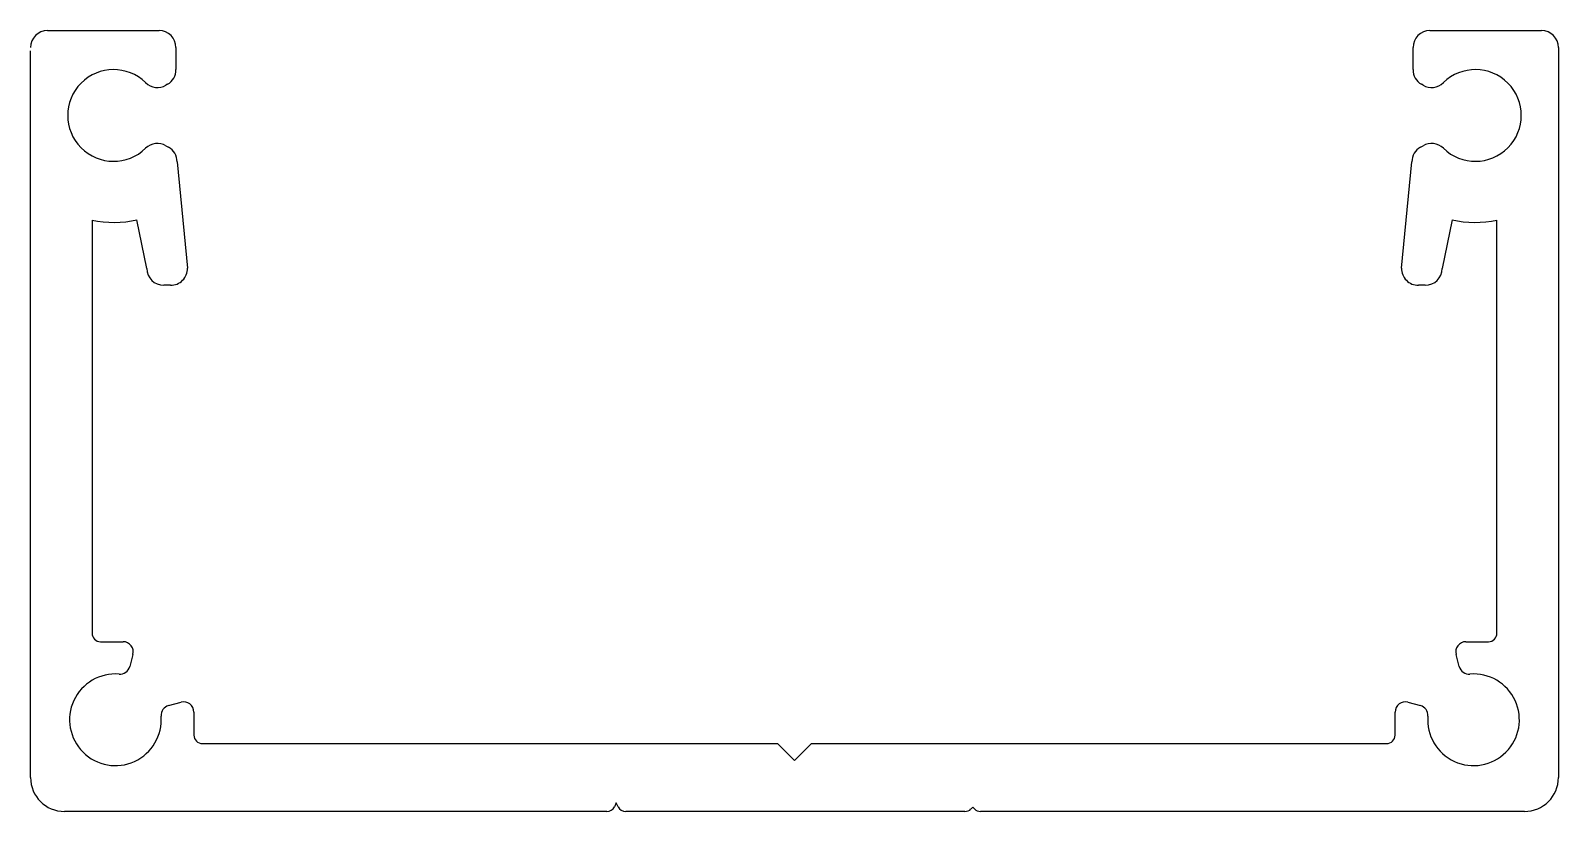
# Model space of a CAD drawing. Extents: x 1431.7 to 1476.7, y 2229.9 to 2252.9.
import ezdxf

# ---------------------------------------------------------------- set-up
doc = ezdxf.new("R2010")
doc.units = 0
doc.layers.add('ALL_ASSEM_MEMBER', color=7, linetype='CONTINUOUS')

msp = doc.modelspace()

# ---------------------------------------------------------------- linework, layer by layer
at = {"layer": 'ALL_ASSEM_MEMBER', "color": 0, "linetype": 'CONTINUOUS'}
for p, q in [((1432.185, 2252.897), (1435.469, 2252.897)), ((1472.902, 2252.897), (1476.185, 2252.897)), ((1431.685, 2230.897), (1431.685, 2252.297)), ((1435.969, 2252.397), (1435.969, 2251.748)), ((1472.402, 2251.748), (1472.402, 2252.397)), ((1476.685, 2252.397), (1476.685, 2230.897)), ((1435.719, 2251.315), (1435.673, 2251.288)), ((1472.698, 2251.288), (1472.652, 2251.315)), ((1435.673, 2249.507), (1435.751, 2249.462)), ((1472.62, 2249.462), (1472.698, 2249.507)), ((1436.001, 2249.034), (1436.308, 2245.9)), ((1472.063, 2245.9), (1472.37, 2249.034)), ((1433.496, 2247.312), (1433.496, 2235.147)), ((1435.108, 2245.889), (1434.819, 2247.324)), ((1473.552, 2247.324), (1473.263, 2245.889)), ((1474.874, 2235.147), (1474.874, 2247.312)), ((1435.808, 2245.394), (1435.608, 2245.394)), ((1472.763, 2245.394), (1472.563, 2245.394)), ((1433.746, 2234.897), (1434.411, 2234.897)), ((1473.96, 2234.897), (1474.624, 2234.897)), ((1434.701, 2234.52), (1434.605, 2234.165)), ((1473.766, 2234.165), (1473.67, 2234.52)), ((1435.753, 2233.017), (1436.119, 2233.116)), ((1472.252, 2233.116), (1472.618, 2233.017)), ((1436.496, 2232.826), (1436.496, 2232.147)), ((1471.874, 2232.147), (1471.874, 2232.826)), ((1436.746, 2231.897), (1453.685, 2231.897)), ((1453.685, 2231.897), (1454.185, 2231.397)), ((1454.185, 2231.397), (1454.685, 2231.897)), ((1454.685, 2231.897), (1471.624, 2231.897)), ((1448.656, 2229.897), (1432.685, 2229.897)), ((1448.935, 2230.147), (1448.88, 2230.036)), ((1448.991, 2230.036), (1448.935, 2230.147)), ((1459.207, 2229.897), (1449.215, 2229.897)), ((1459.435, 2230.022), (1459.384, 2229.971)), ((1459.487, 2229.971), (1459.435, 2230.022)), ((1475.685, 2229.897), (1459.664, 2229.897))]:
    msp.add_line(p, q, dxfattribs=at)
for centre, radius, start, end in [((1432.185, 2252.397), 0.5, 90, 180), ((1435.469, 2252.397), 0.5, 0, 90), ((1472.902, 2252.397), 0.5, 90, 180), ((1476.185, 2252.397), 0.5, 0, 90), ((1434.131, 2250.397), 1.35, 45.6804, 314.3196), ((1435.423, 2251.721), 0.5, 225.6804, 300), ((1435.469, 2251.748), 0.5, 300, 0), ((1472.902, 2251.748), 0.5, 180, 240), ((1472.948, 2251.721), 0.5, 240, 314.3196), ((1474.24, 2250.397), 1.35, 225.6804, 134.3196), ((1435.423, 2249.074), 0.5, 60, 134.3196), ((1472.948, 2249.074), 0.5, 45.6804, 120), ((1435.501, 2249.029), 0.5, 0.5996, 60), ((1472.87, 2249.029), 0.5, 120, 179.4004), ((1434.131, 2250.397), 3.15, 258.3816, 282.6195), ((1474.24, 2250.397), 3.15, 257.3805, 281.6184), ((1435.608, 2245.894), 0.5, 180.5996, 270), ((1435.808, 2245.894), 0.5, 270, 0.5996), ((1472.563, 2245.894), 0.5, 179.4004, 270), ((1472.763, 2245.894), 0.5, 270, 359.4004), ((1433.746, 2235.147), 0.25, 180, 270), ((1434.411, 2234.597), 0.3, 345, 90), ((1473.96, 2234.597), 0.3, 90, 195), ((1474.624, 2235.147), 0.25, 270, 0), ((1434.185, 2232.597), 1.35, 85.4757, 4.5243), ((1434.316, 2234.242), 0.3, 265.4757, 345), ((1474.185, 2232.597), 1.35, 175.4757, 94.5243), ((1474.055, 2234.242), 0.3, 195, 274.5243), ((1435.83, 2232.728), 0.3, 105, 184.5243), ((1436.196, 2232.826), 0.3, 0, 105), ((1472.174, 2232.826), 0.3, 75, 180), ((1472.541, 2232.728), 0.3, 355.4757, 75), ((1436.746, 2232.147), 0.25, 180, 270), ((1471.624, 2232.147), 0.25, 270, 0), ((1432.685, 2230.897), 1, 180, 270), ((1475.685, 2230.897), 1, 270, 0), ((1448.656, 2230.147), 0.25, 270, 333.4349), ((1449.215, 2230.147), 0.25, 206.5651, 270), ((1459.207, 2230.147), 0.25, 270, 315), ((1459.664, 2230.147), 0.25, 225, 270)]:
    msp.add_arc(centre, radius, start, end, dxfattribs=at)

doc.saveas('drawing.dxf')
